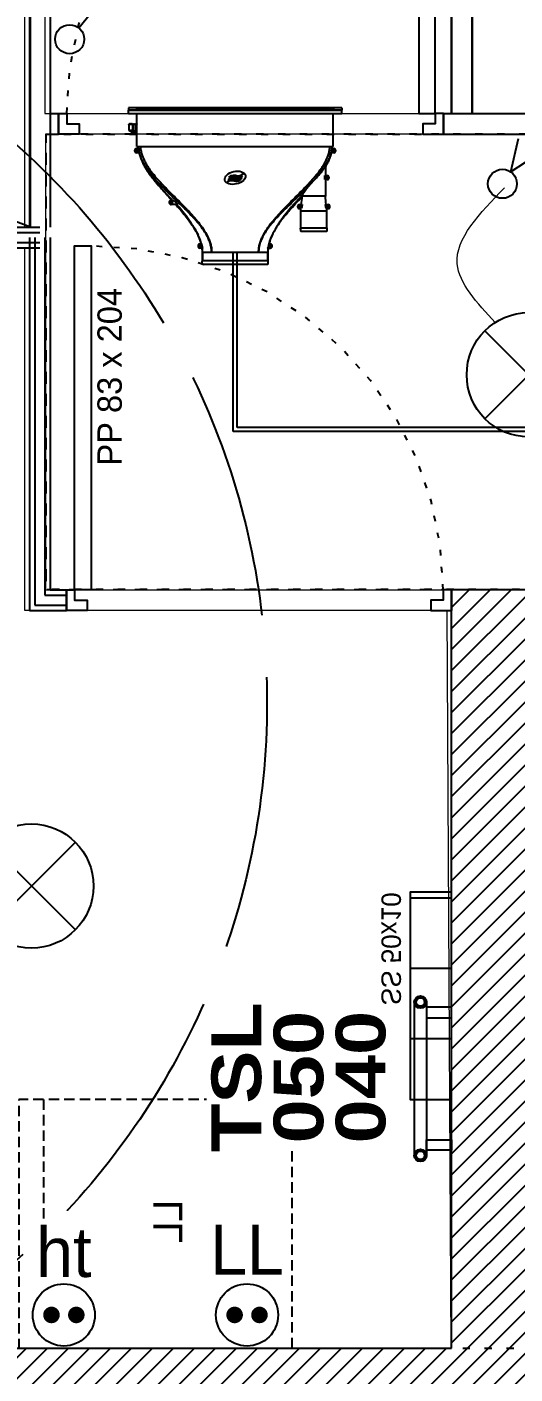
# Model space of a CAD drawing. Header units: centimetres. Extents: x 2648 to 12729, y 1890 to 6224.
# Drawn here: x 6965 to 7082.8, y 4220.1 to 4545.2 of the extents above; entities that cross this region are included whole.
import ezdxf

# ---------------------------------------------------------------- set-up
doc = ezdxf.new("R2010")
doc.units = ezdxf.units.CM
for name, pattern in [('ACAD_ISO02W100', [15, 12, -3]), ('Style de ligne -13', [0.147638, 0.098425, -0.049213]), ('Style de ligne -18', [0.164042, 0.054681, -0.109361]), ('Style de ligne -5', [0.20828, 0.069425, -0.138855])]:
    doc.linetypes.add(name, pattern=pattern)
for name, color, linetype in [('B aménagement intérieur', 252, 'Continuous'), ('B Faux plafonds', 9, 'Continuous'), ('B GÈnÈral_Hatch', 252, 'Continuous'), ('B Général', 252, 'Continuous'), ('C ANNOTATIONS-prestations', 252, 'Continuous'), ('D SURFACES-shab', 252, 'Continuous'), ('F REMPLISSAGE-vert clair', 252, 'Continuous'), ('F REMPLISSAGE-vert foncé', 252, 'Continuous'), ('prlm-MOD', 64, 'Continuous')]:
    doc.layers.add(name, color=color, linetype=linetype)
for name, color, linetype, lineweight in [('prlm-CHAUFF', 4, 'Continuous', 25), ('prlm-CHAUFF-CONV', 1, 'Continuous', 25), ('prlm-ELEC-CFO', 10, 'Continuous', 25)]:
    doc.layers.add(name, color=color, linetype=linetype, lineweight=lineweight)
doc.layers.add('prlm-ZEROPLOT', color=254, linetype='Continuous', plot=False)
doc.styles.add('Eurostile', font='Eurosti.TTF')
doc.styles.add('prlm-chauff-rad', font='ariblk.ttf', dxfattribs={"height": 12})
doc.styles.add('prlm-elec-cfo', font='comic.ttf', dxfattribs={"height": 12})
pattern_1 = [(45, (0, 0), (2.4253472, -2.6458333), [])]

# ---------------------------------------------------------------- blocks, each defined once
blk = doc.blocks.new('A 80.Placard 60.160')
at = {"layer": 'B Général', "linetype": 'Continuous'}
for p, q in [((80, 30), (-80, -30)), ((-80, 30), (80, -30))]:
    blk.add_line(p, q, dxfattribs=at)
at = {"layer": 'B Général', "linetype": 'Continuous', "flags": 128}
blk.add_lwpolyline([(80, -30), (80, 30), (-80, 30), (-80, -30)], dxfattribs=at)
for points in [[(80, -30), (80, -35), (-80, -35), (-80, -30)], [(2.5, -32.5), (2.5, -35), (-80, -35), (-80, -32.5)], [(80, -30), (80, -32.5), (-2.5, -32.5), (-2.5, -30)]]:
    blk.add_lwpolyline(points, close=True, dxfattribs=at)
at = {"layer": 'B Général', "insert": (-76.72, 17.52), "char_height": 7.059, "attachment_point": 1, "line_spacing_factor": 0.894142, "style": 'Eurostile'}
blk.add_mtext('Pl.', dxfattribs=at)
at = {"layer": 'C ANNOTATIONS-prestations', "insert": (-76.72, 6.72), "char_height": 4.706, "attachment_point": 4, "line_spacing_factor": 0.894142, "style": 'Eurostile'}
blk.add_mtext('60*160', dxfattribs=at)
blk = doc.blocks.new('A 80.PP 80')
at = {"layer": 'B Général', "flags": 128}
blk.add_lwpolyline([(-43, 2.5), (-43, 85.5), (-39, 85.5), (-39, 2.5)], close=True, dxfattribs=at)
at = {"layer": 'B Général', "linetype": 'Style de ligne -18', "ltscale": 25.4, "flags": 128}
blk.add_lwpolyline([(46, 2.5), (45.27, 13.33), (43.1, 23.98), (39.53, 34.26), (34.61, 44), (28.44, 53.03), (21.1, 61.19), (12.74, 68.35), (3.5, 74.38), (-6.47, 79.18), (-17, 82.67), (-27.91, 84.79), (-39, 85.5)], dxfattribs=at)
at = {"layer": 'B Général', "linetype": 'Continuous', "flags": 128}
for points in [[(-45, 2.5), (-43, 2.5), (-43, 0), (-40, 0), (-40, -2.5), (-45, -2.5)], [(48, 2.5), (46, 2.5), (46, 0), (43, 0), (43, -2.5), (48, -2.5), (48, -2.5), (48, -2.5), (48, 1.79), (48, 1.79)]]:
    blk.add_lwpolyline(points, close=True, dxfattribs=at)
at = {"layer": 'C ANNOTATIONS-prestations', "insert": (-37.5, 32.5), "char_height": 5.8825, "attachment_point": 1, "rotation": 90, "line_spacing_factor": 0.894142, "style": 'Eurostile'}
blk.add_mtext('PP 83 x 204', dxfattribs=at)
blk = doc.blocks.new('A 80.Lave Linge')
at = {"layer": 'B Général', "linetype": 'Style de ligne -13', "ltscale": 25.4, "flags": 128}
blk.add_lwpolyline([(-29.47, 30), (-29.47, 36), (30.53, 36), (30.53, 30)], dxfattribs=at)
blk.add_lwpolyline([(-29.47, 30), (30.53, 30), (30.53, -30), (-29.47, -30)], close=True, dxfattribs=at)
at = {"layer": 'B Général', "insert": (0, 0), "char_height": 7.059, "attachment_point": 5, "line_spacing_factor": 0.894142, "style": 'Eurostile'}
blk.add_mtext('LL', dxfattribs=at)
blk = doc.blocks.new('A 80.Sèche-serviette')
at = {"layer": 'B GÈnÈral_Hatch', "linetype": 'Continuous'}
h = blk.add_hatch(dxfattribs=at)
h.set_pattern_fill('H_BARDAGE V 150', color=256, style=0, pattern_type=2)
h.set_pattern_definition([(90, (0, 3.493), (17, 0), [])])
h.paths.add_polyline_path([(-25, 8.4925), (25, 8.4925), (25, -1.5075), (-25, -1.5075)])
at = {"layer": 'B Général', "linetype": 'Continuous', "flags": 128}
blk.add_lwpolyline([(-25, 8.4925), (25, 8.4925), (25, -1.5075), (-25, -1.5075)], close=True, dxfattribs=at)
at = {"layer": 'C ANNOTATIONS-prestations', "insert": (25, -8.4925), "char_height": 4.706, "width": 50, "attachment_point": 9, "line_spacing_factor": 0.894142, "style": 'Eurostile'}
blk.add_mtext('SS 50x10', dxfattribs=at)
blk = doc.blocks.new('A 80.T4 A13_A14 Bas (2D)')
at = {"layer": 'B Général', "linetype": 'Continuous'}
for p, q in [((-240.64, 58.48), (-240.64, 148.51)), ((-240.64, 148.51), (-231.74, 148.51)), ((-231.74, 143.51), (-231.74, 148.51)), ((-138.74, 148.51), (-138.66, 148.51)), ((-138.74, 143.51), (-138.74, 148.51)), ((-235.64, 58.48), (-235.64, 143.51)), ((-235.64, 143.51), (-231.74, 143.51)), ((-138.74, 143.51), (-138.66, 143.51)), ((-326.97, 60.98), (-238.14, 60.98)), ((-326.97, 55.98), (-238.14, 55.98)), ((-240.64, -9.02), (-240.64, 55.98)), ((-240.64, -9.02), (-240.64, 55.98)), ((-235.64, -9.02), (-235.64, 55.98)), ((-235.64, 33.51), (-235.64, 55.98)), ((-235.64, 33.51), (-233.66, 33.51)), ((-235.64, 33.51), (-233.66, 33.51)), ((-233.66, 28.51), (-233.66, 33.51)), ((-140.66, 33.51), (3.34, 33.51)), ((-140.66, 33.51), (3.34, 33.51)), ((-140.66, 28.51), (-140.66, 33.51)), ((-235.64, 28.51), (-233.66, 28.51)), ((-235.64, 28.51), (-233.66, 28.51)), ((-235.64, -9.02), (-235.64, 28.51)), ((-140.66, 28.51), (3.34, 28.51)), ((-140.66, 28.51), (-138.66, 28.51)), ((-138.66, 28.51), (-138.66, -330.24)), ((-138.66, 28.51), (-138.66, -330.24)), ((-133.66, 28.51), (3.34, 28.51)), ((-133.66, 28.51), (-133.66, -330.24)), ((-133.66, 28.51), (-133.66, -37.49))]:
    blk.add_line(p, q, dxfattribs=at)
at = {"layer": 'D SURFACES-shab', "lineweight": 18, "flags": 128}
for points in [[(-241.8, 60.98), (-325.62, 60.98), (-325.62, 155.98), (-400.62, 155.98), (-400.62, 326.51), (-138.8, 326.51), (-139.8, 148.51), (-241.8, 148.51)], [(-236.8, 33.51), (-236.8, 143.51), (-55.86, 143.51), (-55.86, 148.51), (-120.87, 148.51), (-120.87, 326.51), (112.26, 326.51), (112.26, 236.51), (126.2, 236.51), (126.2, 33.51)], [(-138.79, 28.51), (-138.8, -330.49), (-400.57, -330.49), (-400.62, 55.98), (-241.79, 55.98), (-241.79, -9.02), (-236.95, -9.02), (-236.95, 28.51)], [(106.2, 28.51), (-133.8, 28.51), (-133.8, -330.49), (126.2, -330.49), (126.2, -46.49), (106.2, -46.49)]]:
    blk.add_lwpolyline(points, close=True, dxfattribs=at)
at = {"layer": 'F REMPLISSAGE-vert clair'}
for p, q in [((-239.34, 58.48), (-239.34, 147.21)), ((-239.34, 147.21), (-231.74, 147.21)), ((-138.74, 147.21), (-138.66, 147.21)), ((-236.94, 58.48), (-236.94, 144.81)), ((-236.94, 144.81), (-231.74, 144.81)), ((-138.74, 144.81), (-138.66, 144.81)), ((-326.97, 59.68), (-238.14, 59.68)), ((-326.97, 57.28), (-238.14, 57.28))]:
    blk.add_line(p, q, dxfattribs=at)
at = {"layer": 'F REMPLISSAGE-vert foncé', "linetype": 'Continuous'}
for p, q in [((-240.64, 58.48), (-240.64, 148.51)), ((-240.64, 148.51), (-231.74, 148.51)), ((-138.74, 148.51), (-138.66, 148.51)), ((-235.64, 58.48), (-235.64, 143.51)), ((-235.64, 143.51), (-231.74, 143.51)), ((-138.74, 143.51), (-138.66, 143.51)), ((-326.97, 60.98), (-238.14, 60.98)), ((-326.97, 55.98), (-238.14, 55.98))]:
    blk.add_line(p, q, dxfattribs=at)
at = {"layer": 'F REMPLISSAGE-vert foncé'}
for p, q in [((-239.34, 58.48), (-239.34, 147.21)), ((-239.34, 147.21), (-231.74, 147.21)), ((-138.74, 147.21), (-138.66, 147.21)), ((-236.94, 58.48), (-236.94, 144.81)), ((-236.94, 144.81), (-231.74, 144.81)), ((-138.74, 144.81), (-138.66, 144.81)), ((-326.97, 59.68), (-238.14, 59.68)), ((-326.97, 57.28), (-238.14, 57.28))]:
    blk.add_line(p, q, dxfattribs=at)
at = {"layer": 'B aménagement intérieur', "rotation": 270}
blk.add_blockref('A 80.Sèche-serviette', (-147.23, 241.51), dxfattribs=at)
at = {"layer": 'B aménagement intérieur', "xscale": -0.9926628695318722}
blk.add_blockref('A 80.Placard 60.160', (-319.84, 25.98), dxfattribs=at)
at = {"layer": 'B Général'}
for name, p, rotation in [('A 80.Lave Linge', (-207.25, 295.97), 90), ('A 80.PP 80', (-185.66, 31.01), 180)]:
    blk.add_blockref(name, p, dxfattribs=dict(at, rotation=rotation))
at = {"layer": 'B Général', "xscale": -1, "rotation": 180}
blk.add_blockref('A 80.PP 80', (-186.74, 146.01), dxfattribs=at)
blk = doc.blocks.new('xi.tsl-050-040')
at = {"layer": 'prlm-CHAUFF-CONV'}
h = blk.add_hatch(color=0, dxfattribs=at)
h.paths.add_polyline_path([(-20, 7.5, 1), (-17, 7.5, 1)])
h.paths.add_polyline_path([(-17.5, 7.5, -1), (-19.5, 7.5, -1)], flags=16)
at = {"layer": 'prlm-CHAUFF-CONV', "linetype": 'ByBlock', "lineweight": -2}
h = blk.add_hatch(color=0, dxfattribs=at)
edge = h.paths.add_edge_path()
edge.add_arc((18.5, 7.5), 1.5, 0, 360)
edge = h.paths.add_edge_path(flags=17)
edge.add_arc((18.5, 7.5), 1, 0, 360)
at = {"layer": 'prlm-CHAUFF-CONV', "color": 0, "linetype": 'ByBlock', "lineweight": -2, "flags": 128}
for points in [[(18.5, 9), (-18.5, 9)], [(18.5, 6), (-18.5, 6)]]:
    blk.add_lwpolyline(points, dxfattribs=at)
at = {"layer": 'prlm-CHAUFF-CONV', "color": 0, "linetype": 'ByBlock', "lineweight": -2}
for points in [[(-14.73, 0), (-17.27, 0), (-17.27, 6), (-14.73, 6)], [(14.73, 0), (17.27, 0), (17.27, 6), (14.73, 6)]]:
    blk.add_lwpolyline(points, close=True, dxfattribs=at)
for centre, radius in [((-18.5, 7.5), 1.5), ((-18.5, 7.5), 1), ((18.5, 7.5), 1.5), ((18.5, 7.5), 1)]:
    blk.add_circle(centre, radius, dxfattribs=at)
at = {"layer": 'prlm-ZEROPLOT', "linetype": 'ByBlock', "lineweight": -2, "flags": 128}
blk.add_lwpolyline([(-16, 0), (16, 0)], dxfattribs=at)
blk = doc.blocks.new('xi.PTCE')
at = {"layer": 'prlm-ELEC-CFO', "color": 0}
for points in [[(-10.61, 10.61), (10.61, -10.61)], [(10.61, 10.61), (-10.61, -10.61)]]:
    blk.add_lwpolyline(points, dxfattribs=at)
at = {"layer": 'prlm-ELEC-CFO', "color": 0, "linetype": 'ByBlock'}
blk.add_circle((0, 0), 15, dxfattribs=at)
blk = doc.blocks.new('xi.LL')
at = {"color": 0, "lineweight": 5}
blk.add_wipeout([(-7.5, -7.5), (7.5, -7.5), (7.5, 7.5), (-7.5, 7.5)], dxfattribs=at).dxf.layer = 'prlm-ELEC-CFO'
at = {"layer": 'prlm-ELEC-CFO', "color": 0, "linetype": 'ByBlock', "lineweight": 5, "const_width": 2}
for points in [[(-4, 0, 1), (-2, 0, 1)], [(2, 0, 1), (4, 0, 1)]]:
    blk.add_lwpolyline(points, format="xyb", close=True, dxfattribs=at)
at = {"layer": 'prlm-ELEC-CFO', "color": 0, "linetype": 'ByBlock', "lineweight": -2}
blk.add_circle((0, 0), 7.5, dxfattribs=at)
blk = doc.blocks.new('xi.PCHT')
at = {"color": 0, "lineweight": 5}
blk.add_wipeout([(-7.5, -7.5), (7.5, -7.5), (7.5, 7.5), (-7.5, 7.5)], dxfattribs=at).dxf.layer = 'prlm-ELEC-CFO'
at = {"layer": 'prlm-ELEC-CFO', "color": 0, "linetype": 'ByBlock', "lineweight": 5, "const_width": 2}
for points in [[(-4, 0, 1), (-2, 0, 1)], [(2, 0, 1), (4, 0, 1)]]:
    blk.add_lwpolyline(points, format="xyb", close=True, dxfattribs=at)
at = {"layer": 'prlm-ELEC-CFO', "color": 0, "linetype": 'ByBlock', "lineweight": -2}
blk.add_circle((0, 0), 7.5, dxfattribs=at)
blk = doc.blocks.new('xi.dchrob')
at = {"layer": 'prlm-ZEROPLOT', "color": 253, "linetype": 'ACAD_ISO02W100', "ltscale": 5}
blk.add_circle((13.38, 0), 180, dxfattribs=at)
blk = doc.blocks.new('xi.VV')
at = {"layer": 'prlm-ELEC-CFO', "color": 0}
blk.add_lwpolyline([(6.95, 3.42), (0.01, -1.13), (1.91, 6.95)], dxfattribs=at)
blk.add_circle((-2, -4), 3.5, dxfattribs=at)
blk = doc.blocks.new('xi.SA')
at = {"layer": 'prlm-ELEC-CFO', "color": 0}
blk.add_lwpolyline([(0.2, -1.28), (5.5, 5.28)], dxfattribs=at)
blk.add_circle((-2, -4), 3.5, dxfattribs=at)

msp = doc.modelspace()

# ---------------------------------------------------------------- hatches: boundary and pattern name
at = {"layer": 'B GÈnÈral_Hatch', "linetype": 'Continuous'}
h = msp.add_hatch(dxfattribs=at)
h.set_pattern_fill('50_BETON', color=256, style=0, pattern_type=2)
h.set_pattern_definition(pattern_1)
h.paths.add_polyline_path([(7067.484, 4409.389), (7067.484, 4226.389), (7085.484, 4226.389), (7085.484, 4409.389)])
h = msp.add_hatch(dxfattribs=at)
h.set_pattern_fill('50_BETON', color=256, style=0, pattern_type=2)
h.set_pattern_definition(pattern_1)
h.paths.add_polyline_path([(7614.484, 4208.389), (7614.484, 4226.389), (6796.972, 4226.389), (6796.972, 4208.389)])

# ---------------------------------------------------------------- linework, layer by layer
at = {"layer": 'B Faux plafonds', "linetype": 'Style de ligne -5', "ltscale": 25.4, "flags": 128}
for points in [[(7332.568, 4519.389), (7332.568, 4342.317), (7424.484, 4342.317), (7424.484, 4437.387), (7604.484, 4437.387), (7604.484, 4883.389), (6806.618, 4883.389), (6806.618, 4496.916), (6880.752, 4496.916), (6880.752, 4396.916), (6806.618, 4396.916), (6806.618, 4226.389), (7085.484, 4226.389), (7085.484, 4409.389), (6969.568, 4409.389), (6969.568, 4519.389)], [(7332.568, 4409.456), (6969.568, 4409.456), (6969.568, 4519.456), (7332.568, 4519.456)]]:
    msp.add_lwpolyline(points, close=True, dxfattribs=at)
at = {"layer": 'B Général', "linetype": 'Continuous', "lineweight": 18}
for p, q in [((7067.484, 4226.389), (7067.484, 4409.389)), ((6796.972, 4226.389), (7067.484, 4226.389))]:
    msp.add_line(p, q, dxfattribs=at)
at = {"layer": 'B Général', "linetype": 'Continuous'}
for p, q in [((7085.484, 4409.389), (7067.484, 4409.389)), ((7067.484, 4226.389), (7067.484, 4409.389)), ((6796.972, 4226.389), (7067.484, 4226.389))]:
    msp.add_line(p, q, dxfattribs=at)
at = {"layer": 'prlm-CHAUFF', "ltscale": 50}
for p, q in [((6989.489, 4525.689), (6989.489, 4525.2)), ((7040.989, 4525.689), (6989.489, 4525.689)), ((6989.489, 4525.2), (7040.989, 4525.2)), ((6989.489, 4525.121), (6989.489, 4525.2)), ((6989.489, 4524.389), (6989.489, 4525.121)), ((7040.989, 4525.121), (6989.489, 4525.121)), ((6989.489, 4524.389), (7040.989, 4524.389)), ((7038.989, 4525.689), (6991.489, 4525.689)), ((6991.489, 4525.681), (6991.489, 4525.689)), ((6991.489, 4525.689), (6991.511, 4525.681)), ((6991.489, 4525.681), (7038.989, 4525.681)), ((7038.989, 4525.67), (6991.489, 4525.67)), ((6991.489, 4525.647), (6991.489, 4525.67)), ((6991.489, 4525.67), (6991.556, 4525.647)), ((6991.489, 4525.647), (7038.989, 4525.647)), ((7038.989, 4525.623), (6991.489, 4525.623)), ((6991.489, 4525.586), (6991.489, 4525.623)), ((6991.489, 4525.623), (6991.6, 4525.586)), ((6991.489, 4525.586), (7038.989, 4525.586)), ((7038.989, 4525.551), (6991.489, 4525.551)), ((6991.489, 4525.499), (6991.489, 4525.551)), ((6991.489, 4525.551), (6991.645, 4525.499)), ((6991.489, 4525.499), (7038.989, 4525.499)), ((7038.989, 4525.451), (6991.489, 4525.451)), ((6991.489, 4525.384), (6991.489, 4525.451)), ((6991.489, 4525.451), (6991.689, 4525.384)), ((6991.489, 4525.384), (7038.989, 4525.384)), ((6991.539, 4516.389), (6991.539, 4524.389)), ((7038.789, 4525.384), (7038.989, 4525.451)), ((7038.833, 4525.499), (7038.989, 4525.551)), ((7038.878, 4525.586), (7038.989, 4525.623)), ((7038.922, 4525.647), (7038.989, 4525.67)), ((7038.939, 4516.389), (7038.939, 4524.389)), ((7038.967, 4525.681), (7038.989, 4525.689)), ((7038.989, 4525.689), (7038.989, 4525.681)), ((7038.989, 4525.67), (7038.989, 4525.647)), ((7038.989, 4525.623), (7038.989, 4525.586)), ((7038.989, 4525.551), (7038.989, 4525.499)), ((7038.989, 4525.451), (7038.989, 4525.384)), ((7040.989, 4525.689), (7040.989, 4525.2)), ((7040.989, 4525.2), (7040.989, 4525.121)), ((7040.989, 4524.389), (7040.989, 4525.121)), ((6989.531, 4521.739), (6989.574, 4521.788)), ((6990.524, 4521.739), (6989.531, 4521.739)), ((6989.531, 4521.739), (6989.531, 4520.376)), ((6989.574, 4521.788), (6989.576, 4521.789)), ((6989.576, 4521.789), (6990.602, 4521.789)), ((6989.686, 4521.879), (6989.596, 4521.789)), ((6989.73, 4521.879), (6989.64, 4521.789)), ((6989.708, 4521.858), (6989.686, 4521.879)), ((6989.794, 4521.879), (6989.704, 4521.789)), ((6989.762, 4521.847), (6989.73, 4521.879)), ((6989.88, 4521.879), (6989.79, 4521.789)), ((6989.837, 4521.837), (6989.794, 4521.879)), ((6990.182, 4519.929), (6989.844, 4520.148)), ((6989.932, 4521.827), (6989.88, 4521.879)), ((6989.985, 4521.879), (6989.895, 4521.789)), ((6989.949, 4521.879), (6989.914, 4521.845)), ((6989.967, 4521.862), (6989.949, 4521.879)), ((6989.959, 4520.136), (6990.221, 4519.966)), ((6990.048, 4521.817), (6989.985, 4521.879)), ((6990.11, 4521.879), (6990.02, 4521.789)), ((6990.183, 4521.807), (6990.11, 4521.879)), ((6990.188, 4521.879), (6990.149, 4521.841)), ((6990.256, 4521.879), (6990.166, 4521.789)), ((6990.182, 4519.929), (6990.221, 4519.966)), ((6990.199, 4519.918), (6990.182, 4519.929)), ((6990.222, 4521.845), (6990.188, 4521.879)), ((6990.199, 4519.918), (6990.23, 4519.955)), ((6990.805, 4519.561), (6990.199, 4519.918)), ((6990.221, 4519.966), (6990.221, 4520.137)), ((6990.221, 4519.966), (6990.23, 4519.955)), ((6990.23, 4520.138), (6990.23, 4519.955)), ((6990.23, 4519.955), (6990.831, 4519.599)), ((6990.339, 4521.796), (6990.256, 4521.879)), ((6990.422, 4521.879), (6990.332, 4521.789)), ((6990.512, 4521.789), (6990.422, 4521.879)), ((6990.471, 4521.879), (6990.446, 4521.855)), ((6990.54, 4521.81), (6990.471, 4521.879)), ((6990.609, 4521.879), (6990.519, 4521.789)), ((6990.524, 4521.739), (6990.6, 4521.788)), ((6990.524, 4520.376), (6990.524, 4521.739)), ((6990.6, 4520.348), (6990.524, 4520.376)), ((6990.602, 4521.789), (6990.6, 4521.788)), ((6990.6, 4521.788), (6990.6, 4520.348)), ((6990.6, 4520.348), (6991.176, 4519.973)), ((6990.602, 4521.789), (6991.176, 4521.789)), ((6990.699, 4521.789), (6990.609, 4521.879)), ((6990.756, 4521.879), (6990.683, 4521.806)), ((6990.702, 4520.148), (6991.04, 4519.929)), ((6990.814, 4521.821), (6990.756, 4521.879)), ((6990.872, 4521.879), (6990.782, 4521.789)), ((6990.831, 4519.599), (6990.805, 4519.561)), ((6990.831, 4519.6), (6990.831, 4520.065)), ((6990.962, 4521.789), (6990.872, 4521.879)), ((6990.885, 4519.535), (6990.883, 4519.539)), ((6990.885, 4520.029), (6990.885, 4519.535)), ((6990.885, 4519.535), (6990.908, 4519.497)), ((6991.004, 4521.879), (6990.938, 4521.814)), ((6991.057, 4521.826), (6991.004, 4521.879)), ((6991.111, 4521.879), (6991.021, 4521.789)), ((6991.04, 4519.929), (6991.056, 4519.918)), ((6991.056, 4519.918), (6991.539, 4519.582)), ((6991.201, 4521.789), (6991.111, 4521.879)), ((6991.539, 4521.789), (6991.176, 4521.789)), ((6991.176, 4521.789), (6991.176, 4519.973)), ((6991.176, 4519.973), (6991.539, 4519.728)), ((6991.354, 4521.879), (6991.264, 4521.789)), ((6991.444, 4521.789), (6991.354, 4521.879)), ((6991.539, 4521.824), (6991.505, 4521.789)), ((6991.539, 4516.389), (7038.939, 4516.389)), ((6991.283, 4515.339), (6991.283, 4515.439)), ((6991.283, 4515.439), (6991.389, 4515.439)), ((6991.389, 4515.339), (6991.283, 4515.339)), ((6991.389, 4515.546), (6991.489, 4515.546)), ((6991.389, 4515.439), (6991.389, 4515.546)), ((6991.389, 4515.233), (6991.389, 4515.339)), ((6991.489, 4515.233), (6991.389, 4515.233)), ((6991.439, 4515.889), (6991.882, 4515.889)), ((6992.052, 4514.889), (6991.439, 4514.889)), ((6991.489, 4515.546), (6991.489, 4515.439)), ((6991.489, 4515.439), (6991.595, 4515.439)), ((6991.489, 4515.339), (6991.489, 4515.233)), ((6991.595, 4515.339), (6991.489, 4515.339)), ((6991.595, 4515.439), (6991.595, 4515.339)), ((6991.877, 4515.973), (6991.881, 4515.889)), ((7039.039, 4514.889), (7038.426, 4514.889)), ((7038.596, 4515.889), (7039.039, 4515.889)), ((7038.601, 4515.973), (7038.597, 4515.889)), ((7038.883, 4515.339), (7038.883, 4515.439)), ((7038.883, 4515.439), (7038.989, 4515.439)), ((7038.989, 4515.339), (7038.883, 4515.339)), ((7038.989, 4515.546), (7039.089, 4515.546)), ((7038.989, 4515.439), (7038.989, 4515.546)), ((7038.989, 4515.233), (7038.989, 4515.339)), ((7039.089, 4515.233), (7038.989, 4515.233)), ((7039.089, 4515.546), (7039.089, 4515.439)), ((7039.089, 4515.439), (7039.195, 4515.439)), ((7039.089, 4515.339), (7039.089, 4515.233)), ((7039.195, 4515.339), (7039.089, 4515.339)), ((7039.195, 4515.439), (7039.195, 4515.339)), ((7037.039, 4511.511), (7037.039, 4509.389)), ((7037.039, 4511.511), (7037.039, 4509.389)), ((7036.889, 4508.389), (7036.889, 4509.389)), ((7036.889, 4509.389), (7037.439, 4509.389)), ((7037.439, 4508.389), (7036.889, 4508.389)), ((7037.039, 4508.389), (7037.039, 4504.389)), ((7037.039, 4508.389), (7037.039, 4504.389)), ((7037.283, 4508.839), (7037.283, 4508.939)), ((7037.283, 4508.939), (7037.389, 4508.939)), ((7037.389, 4508.839), (7037.283, 4508.839)), ((7037.389, 4509.046), (7037.489, 4509.046)), ((7037.389, 4508.939), (7037.389, 4509.046)), ((7037.389, 4508.733), (7037.389, 4508.839)), ((7037.489, 4508.733), (7037.389, 4508.733)), ((7037.489, 4509.046), (7037.489, 4508.939)), ((7037.489, 4508.939), (7037.595, 4508.939)), ((7037.489, 4508.839), (7037.489, 4508.733)), ((7037.595, 4508.839), (7037.489, 4508.839)), ((7037.595, 4508.939), (7037.595, 4508.839)), ((6999.748, 4503.046), (6999.848, 4503.046)), ((6999.748, 4502.939), (6999.748, 4503.046)), ((6999.798, 4503.389), (7000.412, 4503.389)), ((6999.848, 4503.046), (6999.848, 4502.939)), ((7000.412, 4503.389), (7001.414, 4502.389)), ((7031.439, 4504.547), (7029.369, 4502.389)), ((7029.369, 4502.389), (7031.439, 4504.547)), ((7031.439, 4504.547), (7031.439, 4504.389)), ((7031.439, 4504.547), (7031.439, 4504.389)), ((7037.039, 4504.389), (7031.439, 4504.389)), ((6999.642, 4502.839), (6999.642, 4502.939)), ((6999.642, 4502.939), (6999.748, 4502.939)), ((6999.748, 4502.839), (6999.642, 4502.839)), ((6999.748, 4502.733), (6999.748, 4502.839)), ((6999.848, 4502.733), (6999.748, 4502.733)), ((7001.414, 4502.389), (6999.798, 4502.389)), ((6999.848, 4502.939), (6999.954, 4502.939)), ((6999.848, 4502.839), (6999.848, 4502.733)), ((6999.954, 4502.839), (6999.848, 4502.839)), ((6999.954, 4502.939), (6999.954, 4502.839)), ((7030.683, 4501.839), (7030.683, 4501.939)), ((7030.683, 4501.939), (7030.789, 4501.939)), ((7030.789, 4501.839), (7030.683, 4501.839)), ((7030.789, 4502.046), (7030.889, 4502.046)), ((7030.789, 4501.939), (7030.789, 4502.046)), ((7030.789, 4501.733), (7030.789, 4501.839)), ((7030.889, 4501.733), (7030.789, 4501.733)), ((7030.839, 4502.389), (7031.389, 4502.389)), ((7031.272, 4501.389), (7030.839, 4501.389)), ((7030.889, 4502.046), (7030.889, 4501.939)), ((7030.889, 4501.939), (7030.995, 4501.939)), ((7030.889, 4501.839), (7030.889, 4501.733)), ((7030.995, 4501.839), (7030.889, 4501.839)), ((7030.995, 4501.939), (7030.995, 4501.839)), ((7031.089, 4500.889), (7037.389, 4500.889)), ((7031.089, 4496.789), (7031.089, 4500.889)), ((7031.089, 4496.789), (7031.089, 4500.889)), ((7031.389, 4502.334), (7031.272, 4501.389)), ((7031.389, 4502.389), (7031.389, 4502.334)), ((7037.089, 4502.334), (7037.089, 4502.389)), ((7037.089, 4502.389), (7037.639, 4502.389)), ((7037.206, 4501.389), (7037.089, 4502.334)), ((7037.639, 4501.389), (7037.206, 4501.389)), ((7037.389, 4496.789), (7037.389, 4500.889)), ((7037.389, 4496.789), (7037.389, 4500.889)), ((7037.483, 4501.839), (7037.483, 4501.939)), ((7037.483, 4501.939), (7037.589, 4501.939)), ((7037.589, 4501.839), (7037.483, 4501.839)), ((7037.589, 4502.046), (7037.689, 4502.046)), ((7037.589, 4501.939), (7037.589, 4502.046)), ((7037.589, 4501.733), (7037.589, 4501.839)), ((7037.689, 4501.733), (7037.589, 4501.733)), ((7037.689, 4502.046), (7037.689, 4501.939)), ((7037.689, 4501.939), (7037.795, 4501.939)), ((7037.795, 4501.839), (7037.689, 4501.839)), ((7037.689, 4501.839), (7037.689, 4501.733)), ((7037.795, 4501.939), (7037.795, 4501.839)), ((7030.989, 4496.789), (7037.489, 4496.789)), ((7005.833, 4495.91), (7005.858, 4495.91)), ((7006.121, 4495.371), (7006.152, 4495.371)), ((7024.645, 4495.91), (7024.645, 4495.91)), ((7037.389, 4495.889), (7031.089, 4495.889)), ((7006.625, 4492.439), (7006.731, 4492.439)), ((7006.625, 4492.339), (7006.625, 4492.439)), ((7006.731, 4492.339), (7006.625, 4492.339)), ((7006.731, 4492.546), (7006.831, 4492.546)), ((7006.731, 4492.439), (7006.731, 4492.546)), ((7006.731, 4492.233), (7006.731, 4492.339)), ((7006.831, 4492.233), (7006.731, 4492.233)), ((7006.781, 4492.889), (7007.081, 4492.889)), ((7007.335, 4491.889), (7006.781, 4491.889)), ((7006.831, 4492.546), (7006.831, 4492.439)), ((7006.831, 4492.439), (7006.937, 4492.439)), ((7006.937, 4492.339), (7006.831, 4492.339)), ((7006.831, 4492.339), (7006.831, 4492.233)), ((7006.937, 4492.439), (7006.937, 4492.339)), ((7007.081, 4492.889), (7007.285, 4492.21)), ((7007.285, 4492.21), (7007.335, 4491.889)), ((7007.339, 4490.889), (7009.568, 4490.889)), ((7007.339, 4488.789), (7007.339, 4490.889)), ((7007.339, 4490.889), (7007.339, 4488.789)), ((7009.568, 4490.889), (7020.91, 4490.889)), ((7014.739, 4447.607), (7014.739, 4490.889)), ((7015.739, 4448.607), (7015.739, 4490.889)), ((7020.91, 4490.889), (7023.139, 4490.889)), ((7023.139, 4488.789), (7023.139, 4490.889)), ((7023.139, 4490.889), (7023.139, 4488.789)), ((7023.143, 4491.889), (7023.193, 4492.21)), ((7023.143, 4491.889), (7023.697, 4491.889)), ((7023.397, 4492.889), (7023.193, 4492.21)), ((7023.697, 4492.889), (7023.397, 4492.889)), ((7023.541, 4492.439), (7023.647, 4492.439)), ((7023.541, 4492.339), (7023.541, 4492.439)), ((7023.647, 4492.339), (7023.541, 4492.339)), ((7023.647, 4492.546), (7023.747, 4492.546)), ((7023.647, 4492.439), (7023.647, 4492.546)), ((7023.647, 4492.233), (7023.647, 4492.339)), ((7023.747, 4492.233), (7023.647, 4492.233)), ((7023.747, 4492.546), (7023.747, 4492.439)), ((7023.747, 4492.439), (7023.853, 4492.439)), ((7023.853, 4492.339), (7023.747, 4492.339)), ((7023.747, 4492.339), (7023.747, 4492.233)), ((7023.853, 4492.439), (7023.853, 4492.339)), ((7023.239, 4488.789), (7007.239, 4488.789)), ((7023.139, 4487.889), (7007.339, 4487.889)), ((7096.309, 4448.607), (7015.739, 4448.607)), ((7097.309, 4447.607), (7014.739, 4447.607))]:
    msp.add_line(p, q, dxfattribs=at)
for centre, radius in [((6991.439, 4515.389), 0.3), ((6991.439, 4515.389), 0.25), ((7039.039, 4515.389), 0.3), ((7039.039, 4515.389), 0.25), ((7037.439, 4508.889), 0.3), ((7037.439, 4508.889), 0.25), ((6999.798, 4502.889), 0.3), ((6999.798, 4502.889), 0.25), ((7030.839, 4501.889), 0.3), ((7030.839, 4501.889), 0.25), ((7037.639, 4501.889), 0.3), ((7037.639, 4501.889), 0.25), ((7006.781, 4492.389), 0.3), ((7006.781, 4492.389), 0.25), ((7023.697, 4492.389), 0.3), ((7023.697, 4492.389), 0.25)]:
    msp.add_circle(centre, radius, dxfattribs=at)
for centre, radius, start, end in [((6996.952, 4530.427), 12.5, 233.74938, 235.06371), ((6989.355, 4519.47), 0.836, 54.1326, 59.24253), ((6990.485, 4518.935), 0.703, 53.033, 62.93247), ((6990.516, 4519.28), 0.448, 34.67133, 45.49816), ((6996.952, 4530.427), 12.5, 241.31767, 241.5903), ((6997.598, 4531.621), 13.847, 241.91822, 244.05151), ((6997.476, 4531.272), 13.432, 242.11504, 243.76315), ((6991.439, 4515.389), 0.5, 90, 270), ((7026.652, 4517.749), 12.115, 343.72632, 346.38523), ((7039.039, 4515.389), 0.5, 270, 90), ((7017.722, 4525.164), 23.654, 316.40993, 324.75012), ((7059.982, 4484.343), 35.103, 135.71113, 139.52651), ((7037.439, 4508.889), 0.5, 270, 90), ((6999.798, 4502.889), 0.5, 90, 270), ((6992.728, 4494.288), 11.657, 39.57553, 44.02992), ((6992.476, 4494.063), 11.994, 39.6381, 43.96738), ((6972.104, 4476.327), 39.002, 32.5506, 40.61129), ((6972.105, 4476.327), 39.001, 30.13992, 40.61135), ((7058.373, 4476.327), 39.002, 139.38871, 149.85996), ((7058.373, 4476.327), 39.001, 139.38866, 149.86009), ((7037.75, 4494.288), 11.657, 135.97007, 140.42447), ((7038.002, 4494.063), 11.994, 136.03261, 140.36189), ((7030.839, 4501.889), 0.5, 90, 270), ((7037.639, 4501.889), 0.5, 270, 90), ((6994.134, 4489.408), 13.428, 12.99541, 36.08235), ((7032.975, 4496.555), 2, 173.25588, 199.4245), ((7032.975, 4496.555), 2, 173.25588, 199.4245), ((7035.503, 4496.555), 2, 340.5755, 6.74412), ((7035.503, 4496.555), 2, 340.5755, 6.74412), ((6988.321, 4486.222), 20.014, 27.2018, 28.95181), ((6996.083, 4490.065), 11.354, 14.41062, 27.86258), ((7034.754, 4489.92), 11.739, 152.3321, 165.44097), ((7034.395, 4490.065), 11.354, 152.13741, 165.69294), ((7042.157, 4486.222), 20.014, 151.04826, 152.79827), ((7042.157, 4486.222), 20.014, 151.04819, 152.79819), ((7006.781, 4492.389), 0.5, 90, 270), ((6999.517, 4490.879), 7.822, 0.07356, 7.42371), ((6999.571, 4490.882), 7.768, 0.05773, 7.45436), ((7000.127, 4490.899), 7.248, 359.9215, 7.83817), ((7030.961, 4490.879), 7.822, 172.57629, 179.92645), ((7030.907, 4490.882), 7.768, 172.54564, 179.94227), ((7030.307, 4490.904), 7.169, 173.90527, 180.11567), ((7030.307, 4490.904), 7.169, 172.09231, 173.54484), ((7023.697, 4492.389), 0.5, 270, 90), ((7009.225, 4488.555), 2, 173.25588, 199.4245), ((7009.225, 4488.555), 2, 173.25587, 199.42451), ((7021.253, 4488.555), 2, 340.5755, 6.74412), ((7021.253, 4488.555), 2, 340.57549, 6.74413)]:
    msp.add_arc(centre, radius, start, end, dxfattribs=at)
msp.add_ellipse((7015.239, 4508.842), major_axis=(-2.491, -0.574), ratio=0.6007751, dxfattribs=at)
for points, knots in [([(6989.531, 4520.376), (6989.551, 4520.347), (6989.587, 4520.326), (6989.691, 4520.297), (6989.759, 4520.29), (6989.885, 4520.289), (6989.931, 4520.291), (6990.03, 4520.299), (6990.084, 4520.304), (6990.254, 4520.326), (6990.382, 4520.347), (6990.524, 4520.376)], [0, 0, 0, 0, 0.25, 0.25, 0.5, 0.5, 0.625, 0.625, 0.75, 0.75, 1, 1, 1, 1]), ([(6989.792, 4520.181), (6989.796, 4520.178), (6989.802, 4520.174), (6989.813, 4520.168), (6989.825, 4520.162), (6989.838, 4520.157), (6989.852, 4520.152), (6989.867, 4520.148), (6989.882, 4520.144), (6989.899, 4520.14), (6989.916, 4520.137), (6989.934, 4520.134), (6989.953, 4520.132), (6989.973, 4520.13), (6989.994, 4520.129), (6990.016, 4520.128), (6990.039, 4520.127), (6990.069, 4520.127), (6990.108, 4520.127), (6990.158, 4520.13), (6990.211, 4520.133), (6990.266, 4520.139), (6990.325, 4520.145), (6990.386, 4520.154), (6990.451, 4520.163), (6990.519, 4520.175), (6990.566, 4520.183), (6990.59, 4520.188)], [0.03047123, 0.03047123, 0.03047123, 0.03047123, 0.05994566, 0.08976821, 0.11950158, 0.14915412, 0.17873427, 0.20825051, 0.23771143, 0.26712563, 0.2965018, 0.32584868, 0.35517504, 0.38448971, 0.41380153, 0.4431194, 0.47245222, 0.50180892, 0.55686694, 0.61186302, 0.66685622, 0.72190523, 0.77706824, 0.83240282, 0.88796581, 0.94381319, 1, 1, 1, 1]), ([(6990.59, 4520.188), (6990.592, 4520.188), (6990.595, 4520.188), (6990.6, 4520.189), (6990.606, 4520.188), (6990.613, 4520.187), (6990.619, 4520.186), (6990.627, 4520.184), (6990.635, 4520.182), (6990.647, 4520.177), (6990.663, 4520.17), (6990.684, 4520.16), (6990.696, 4520.152), (6990.702, 4520.148)], [0, 0, 0, 0, 0.0617893, 0.1223736, 0.1824406, 0.2426966, 0.303842, 0.3665485, 0.4314399, 0.4990804, 0.6683458, 0.8326458, 1, 1, 1, 1]), ([(6990.885, 4519.535), (6990.887, 4519.533), (6990.892, 4519.527), (6990.899, 4519.52), (6990.908, 4519.513), (6990.917, 4519.507), (6990.927, 4519.501), (6990.938, 4519.496), (6990.95, 4519.491), (6990.963, 4519.486), (6990.976, 4519.482), (6990.99, 4519.479), (6991.005, 4519.476), (6991.021, 4519.473), (6991.038, 4519.471), (6991.055, 4519.469), (6991.073, 4519.468), (6991.092, 4519.467), (6991.117, 4519.467), (6991.151, 4519.468), (6991.193, 4519.47), (6991.238, 4519.474), (6991.286, 4519.48), (6991.337, 4519.488), (6991.392, 4519.497), (6991.449, 4519.508), (6991.497, 4519.518), (6991.527, 4519.525), (6991.536, 4519.527)], [0, 0, 0, 0, 0.03007729, 0.06005389, 0.0899314, 0.11971144, 0.14939564, 0.17898565, 0.20848313, 0.23788978, 0.26720728, 0.29643736, 0.32558172, 0.35464213, 0.38362033, 0.4125181, 0.44133724, 0.47007953, 0.4987468, 0.55325793, 0.60803682, 0.66309582, 0.71844711, 0.77410266, 0.83007424, 0.88637344, 0.94301163, 0.96771742, 0.96771742, 0.96771742, 0.96771742]), ([(6991.535, 4519.483), (6991.532, 4519.482), (6991.519, 4519.479), (6991.495, 4519.474), (6991.464, 4519.468), (6991.433, 4519.462), (6991.404, 4519.457), (6991.375, 4519.452), (6991.348, 4519.447), (6991.321, 4519.443), (6991.295, 4519.44), (6991.269, 4519.437), (6991.245, 4519.434), (6991.221, 4519.432), (6991.198, 4519.43), (6991.176, 4519.429), (6991.154, 4519.429), (6991.127, 4519.428), (6991.096, 4519.429), (6991.063, 4519.432), (6991.032, 4519.436), (6991.004, 4519.442), (6990.979, 4519.449), (6990.957, 4519.458), (6990.937, 4519.469), (6990.92, 4519.482), (6990.912, 4519.492), (6990.908, 4519.497)], [0.053874, 0.053874, 0.053874, 0.053874, 0.06071041, 0.09076432, 0.12064021, 0.1503557, 0.17992874, 0.20937763, 0.238721, 0.26797777, 0.29716716, 0.32630864, 0.35542192, 0.38452691, 0.4136437, 0.44279256, 0.47199386, 0.50126807, 0.55623267, 0.61100343, 0.66571537, 0.72050165, 0.7754929, 0.83081662, 0.88659665, 0.94295271, 1, 1, 1, 1]), ([(6991.002, 4519.434), (6991.005, 4519.432), (6991.012, 4519.429), (6991.023, 4519.424), (6991.036, 4519.419), (6991.049, 4519.415), (6991.063, 4519.412), (6991.077, 4519.409), (6991.093, 4519.406), (6991.109, 4519.404), (6991.126, 4519.402), (6991.144, 4519.401), (6991.163, 4519.4), (6991.188, 4519.4), (6991.221, 4519.401), (6991.262, 4519.403), (6991.306, 4519.407), (6991.353, 4519.413), (6991.402, 4519.42), (6991.454, 4519.429), (6991.5, 4519.438), (6991.528, 4519.444), (6991.537, 4519.446)], [0.10594021, 0.10594021, 0.10594021, 0.10594021, 0.13595044, 0.16948681, 0.20288603, 0.23617044, 0.26936273, 0.30248592, 0.33556328, 0.36861838, 0.40167498, 0.43475703, 0.46788866, 0.5010941, 0.56297805, 0.62469258, 0.68639421, 0.74823739, 0.81037369, 0.87295114, 0.93611354, 0.96545219, 0.96545219, 0.96545219, 0.96545219]), ([(7009.568, 4490.889), (7009.567, 4491.061), (7009.561, 4491.233), (7009.534, 4491.575), (7009.513, 4491.746), (7009.434, 4492.254), (7009.356, 4492.589), (7009.159, 4493.247), (7009.041, 4493.568), (7008.773, 4494.197), (7008.622, 4494.507), (7008.141, 4495.405), (7007.778, 4495.968), (7007.005, 4497.052), (7006.593, 4497.572), (7005.311, 4499.092), (7004.394, 4500.052), (7002.515, 4501.933), (7001.553, 4502.853), (6999.631, 4504.698), (6998.672, 4505.622), (6996.807, 4507.521), (6995.902, 4508.492), (6994.648, 4510.034), (6994.248, 4510.562), (6993.688, 4511.387), (6993.508, 4511.668), (6993.165, 4512.243), (6993.001, 4512.539), (6992.55, 4513.438), (6992.3, 4514.055), (6992.033, 4515.015), (6991.962, 4515.341), (6991.879, 4515.91), (6991.856, 4516.149), (6991.846, 4516.389)], [0, 0, 0, 0, 0.015625, 0.015625, 0.03125, 0.03125, 0.0625, 0.0625, 0.09375, 0.09375, 0.125, 0.125, 0.1875, 0.1875, 0.25, 0.25, 0.375, 0.375, 0.5, 0.5, 0.625, 0.625, 0.75, 0.75, 0.8125, 0.8125, 0.84375, 0.84375, 0.875, 0.875, 0.9375, 0.9375, 0.96875, 0.96875, 0.99080463, 0.99080463, 0.99080463, 0.99080463]), ([(6992.346, 4516.389), (6992.357, 4516.152), (6992.381, 4515.917), (6992.467, 4515.355), (6992.54, 4515.033), (6992.813, 4514.084), (6993.067, 4513.475), (6993.523, 4512.586), (6993.686, 4512.296), (6994.029, 4511.729), (6994.208, 4511.453), (6994.765, 4510.638), (6995.162, 4510.115), (6996.4, 4508.585), (6997.291, 4507.616), (6999.117, 4505.717), (7000.054, 4504.788), (7001.923, 4502.929), (7002.856, 4501.998), (7004.668, 4500.093), (7005.548, 4499.119), (7006.771, 4497.578), (7007.163, 4497.051), (7007.895, 4495.956), (7008.237, 4495.388), (7008.689, 4494.486), (7008.83, 4494.176), (7009.08, 4493.547), (7009.19, 4493.226), (7009.372, 4492.572), (7009.444, 4492.239), (7009.518, 4491.735), (7009.536, 4491.566), (7009.562, 4491.227), (7009.567, 4491.058), (7009.568, 4490.889)], [0.00928076, 0.00928076, 0.00928076, 0.00928076, 0.03125, 0.03125, 0.0625, 0.0625, 0.125, 0.125, 0.15625, 0.15625, 0.1875, 0.1875, 0.25, 0.25, 0.375, 0.375, 0.5, 0.5, 0.625, 0.625, 0.75, 0.75, 0.8125, 0.8125, 0.875, 0.875, 0.90625, 0.90625, 0.9375, 0.9375, 0.96875, 0.96875, 0.984375, 0.984375, 1, 1, 1, 1]), ([(7020.91, 4490.889), (7020.911, 4491.059), (7020.916, 4491.229), (7020.942, 4491.568), (7020.96, 4491.737), (7021.034, 4492.241), (7021.106, 4492.573), (7021.289, 4493.228), (7021.398, 4493.548), (7021.648, 4494.177), (7021.789, 4494.487), (7022.241, 4495.389), (7022.583, 4495.957), (7023.316, 4497.052), (7023.707, 4497.579), (7024.93, 4499.119), (7025.81, 4500.093), (7027.622, 4501.999), (7028.555, 4502.929), (7030.424, 4504.789), (7031.361, 4505.717), (7033.188, 4507.617), (7034.078, 4508.585), (7035.316, 4510.115), (7035.713, 4510.638), (7036.27, 4511.453), (7036.449, 4511.729), (7036.792, 4512.296), (7036.955, 4512.587), (7037.411, 4513.476), (7037.665, 4514.084), (7037.938, 4515.033), (7038.011, 4515.355), (7038.097, 4515.917), (7038.121, 4516.152), (7038.132, 4516.389)], [0, 0, 0, 0, 0.015625, 0.015625, 0.03125, 0.03125, 0.0625, 0.0625, 0.09375, 0.09375, 0.125, 0.125, 0.1875, 0.1875, 0.25, 0.25, 0.375, 0.375, 0.5, 0.5, 0.625, 0.625, 0.75, 0.75, 0.8125, 0.8125, 0.84375, 0.84375, 0.875, 0.875, 0.9375, 0.9375, 0.96875, 0.96875, 0.99071887, 0.99071887, 0.99071887, 0.99071887]), ([(7038.632, 4516.389), (7038.62, 4516.112), (7038.591, 4515.836), (7038.488, 4515.198), (7038.402, 4514.838), (7038.08, 4513.782), (7037.78, 4513.104), (7037.065, 4511.792), (7036.66, 4511.174), (7035.795, 4509.983), (7035.334, 4509.411), (7034.854, 4508.854)], [0.03316313, 0.03316313, 0.03316313, 0.03316313, 0.125, 0.125, 0.25, 0.25, 0.5, 0.5, 0.75, 0.75, 1, 1, 1, 1]), ([(6992.049, 4514.889), (6992.115, 4514.601), (6992.195, 4514.316), (6992.38, 4513.75), (6992.485, 4513.469), (6992.828, 4512.645), (6993.094, 4512.117), (6993.678, 4511.091), (6993.996, 4510.592), (6994.669, 4509.617), (6995.025, 4509.139), (6996.127, 4507.74), (6996.906, 4506.848), (6998.505, 4505.1), (6999.325, 4504.244), (7000.147, 4503.389)], [0, 0, 0, 0, 0.0625, 0.0625, 0.125, 0.125, 0.25, 0.25, 0.375, 0.375, 0.5, 0.5, 0.75, 0.75, 1, 1, 1, 1]), ([(7038.429, 4514.889), (7038.361, 4514.593), (7038.278, 4514.299), (7038.134, 4513.862), (7038.083, 4513.717), (7037.974, 4513.429), (7037.917, 4513.286), (7037.739, 4512.863), (7037.61, 4512.586), (7037.336, 4512.042), (7037.191, 4511.775), (7037.039, 4511.511)], [0, 0, 0, 0, 0.25, 0.25, 0.375, 0.375, 0.5, 0.5, 0.75, 0.75, 1, 1, 1, 1]), ([(7037.039, 4511.511), (7037.2, 4511.791), (7037.353, 4512.074), (7037.64, 4512.65), (7037.775, 4512.942), (7038.02, 4513.537), (7038.131, 4513.84), (7038.25, 4514.219), (7038.271, 4514.289), (7038.291, 4514.36)], [0, 0, 0, 0, 0.25, 0.25, 0.5, 0.5, 0.75, 0.75, 0.80624293, 0.80624293, 0.80624293, 0.80624293]), ([(6993.838, 4510.844), (6993.941, 4510.68), (6994.261, 4510.187), (6994.833, 4509.373), (6995.573, 4508.403), (6996.362, 4507.432), (6997.285, 4506.352), (6998.336, 4505.168), (6999.263, 4504.148), (6999.803, 4503.554), (6999.952, 4503.39)], [0.16942225, 0.16942225, 0.16942225, 0.16942225, 0.19060013, 0.2339285, 0.2787061, 0.32470189, 0.37164236, 0.43517089, 0.4991397, 0.52356497, 0.52356497, 0.52356497, 0.52356497]), ([(7017.175, 4509.762), (7016.452, 4509.044), (7016.077, 4508.948), (7015.688, 4508.99), (7015.076, 4509.055), (7014.43, 4509.458), (7013.695, 4508.881)], [0, 0, 0, 0, 0.3890747, 0.3890747, 0.3890747, 1, 1, 1, 1]), ([(7016.864, 4508.718), (7016.141, 4507.999), (7015.766, 4507.904), (7015.377, 4507.945), (7014.765, 4508.01), (7014.119, 4508.413), (7013.384, 4507.837)], [0, 0, 0, 0, 0.3890747, 0.3890747, 0.3890747, 1, 1, 1, 1]), ([(7033.279, 4507.128), (7032.084, 4505.882), (7030.833, 4504.684), (7028.338, 4502.29), (7027.089, 4501.093), (7025.307, 4499.219), (7024.729, 4498.581), (7023.627, 4497.257), (7023.104, 4496.571), (7022.395, 4495.477), (7022.171, 4495.102), (7021.76, 4494.319), (7021.573, 4493.913), (7021.26, 4493.082), (7021.132, 4492.653), (7021.001, 4491.998), (7020.967, 4491.777), (7020.933, 4491.444), (7020.924, 4491.333), (7020.913, 4491.11), (7020.911, 4491), (7020.91, 4490.889)], [0, 0, 0, 0, 0.25, 0.25, 0.5, 0.5, 0.625, 0.625, 0.75, 0.75, 0.8125, 0.8125, 0.875, 0.875, 0.9375, 0.9375, 0.96875, 0.96875, 0.984375, 0.984375, 1, 1, 1, 1]), ([(7033.279, 4507.128), (7033.048, 4506.865), (7032.823, 4506.6), (7032.41, 4506.088), (7032.219, 4505.839), (7031.876, 4505.361), (7031.729, 4505.139), (7031.564, 4504.855), (7031.519, 4504.772), (7031.457, 4504.633), (7031.439, 4504.579), (7031.439, 4504.547)], [0, 0, 0, 0, 0.25, 0.25, 0.5, 0.5, 0.75, 0.75, 0.875, 0.875, 1, 1, 1, 1]), ([(7024.141, 4494.931), (7024.299, 4495.267), (7024.67, 4495.978), (7025.316, 4497.036), (7026.069, 4498.122), (7026.894, 4499.205), (7027.777, 4500.285), (7028.889, 4501.577), (7030.101, 4502.928), (7031.047, 4503.957), (7031.441, 4504.394)], [0.15680816, 0.15680816, 0.15680816, 0.15680816, 0.23054182, 0.31498735, 0.4025619, 0.49293853, 0.58568769, 0.68035512, 0.83177458, 0.95095777, 0.95095777, 0.95095777, 0.95095777]), ([(7000.856, 4502.391), (7001.178, 4502.031), (7001.874, 4501.249), (7002.913, 4500.036), (7003.862, 4498.852), (7004.658, 4497.772), (7005.311, 4496.801), (7005.868, 4495.866), (7006.189, 4495.243), (7006.326, 4494.954)], [0.57305924, 0.57305924, 0.57305924, 0.57305924, 0.626259, 0.6884084, 0.74897183, 0.79308272, 0.83589876, 0.87731985, 0.91237468, 0.91237468, 0.91237468, 0.91237468])]:
    msp.add_open_spline(points, degree=3, knots=knots, dxfattribs=at)
for points in [[(6991.882, 4515.889), (6991.918, 4515.553), (6991.975, 4515.219), (6992.052, 4514.889)], [(7038.426, 4514.889), (7038.503, 4515.219), (7038.56, 4515.553), (7038.596, 4515.889)], [(7013.695, 4508.881), (7014.519, 4509.818), (7015.169, 4509.411), (7015.784, 4509.346)], [(7015.784, 4509.346), (7016.177, 4509.304), (7016.556, 4509.402), (7017.175, 4509.762)], [(7013.384, 4507.837), (7014.208, 4508.774), (7014.858, 4508.367), (7015.473, 4508.302)], [(7013.54, 4508.348), (7014.364, 4509.285), (7015.014, 4508.878), (7015.628, 4508.813)], [(7015.533, 4508.456), (7014.921, 4508.521), (7014.274, 4508.924), (7013.54, 4508.348)], [(7015.473, 4508.302), (7015.866, 4508.26), (7016.245, 4508.358), (7016.864, 4508.718)], [(7017.02, 4509.229), (7016.297, 4508.51), (7015.922, 4508.415), (7015.533, 4508.456)], [(7015.628, 4508.813), (7016.021, 4508.771), (7016.4, 4508.869), (7017.02, 4509.229)], [(7031.227, 4502.389), (7031.325, 4503.056), (7031.439, 4503.722), (7031.439, 4504.389)], [(7031.227, 4502.389), (7031.325, 4503.056), (7031.439, 4503.722), (7031.439, 4504.389)], [(7037.251, 4502.389), (7037.153, 4503.056), (7037.039, 4503.722), (7037.039, 4504.389)], [(7037.251, 4502.389), (7037.153, 4503.056), (7037.039, 4503.722), (7037.039, 4504.389)], [(7031.089, 4500.889), (7031.089, 4501.056), (7031.096, 4501.223), (7031.108, 4501.39)], [(7031.089, 4500.889), (7031.089, 4501.056), (7031.096, 4501.223), (7031.108, 4501.389)], [(7037.389, 4500.889), (7037.389, 4501.056), (7037.382, 4501.223), (7037.37, 4501.39)], [(7037.389, 4500.889), (7037.389, 4501.056), (7037.382, 4501.223), (7037.37, 4501.389)]]:
    msp.add_open_spline(points, degree=3, dxfattribs=at)
at = {"layer": 'prlm-ELEC-CFO', "lineweight": 13}
msp.add_spline([(7078.031, 4473.909), (7068.882, 4488.091), (7080.296, 4506.398)], degree=3, dxfattribs=at)

# ---------------------------------------------------------------- block references
at = {"layer": 'B aménagement intérieur', "xscale": -1, "rotation": 180}
msp.add_blockref('A 80.T4 A13_A14 Bas (2D)', (7206.225, 4552.896), dxfattribs=at)
at = {"layer": 'prlm-CHAUFF-CONV', "rotation": 90}
msp.add_blockref('xi.tsl-050-040', (7067.484, 4291.389), dxfattribs=at)
at = {"layer": 'prlm-ELEC-CFO'}
for name, p in [('xi.SA', (6977.276, 4546.279)), ('xi.VV', (7081.797, 4511.389)), ('xi.PTCE', (7086.162, 4461.304)), ('xi.PTCE', (6966.039, 4337.906))]:
    msp.add_blockref(name, p, dxfattribs=at)

# ---------------------------------------------------------------- next in the draw order: texts
at = {"layer": 'prlm-CHAUFF-CONV', "lineweight": 20, "insert": (7030.616, 4291.783), "char_height": 12, "width": 32.8236, "attachment_point": 5, "rotation": 90, "line_spacing_factor": 0.75, "style": 'prlm-chauff-rad', "bg_fill": 3, "box_fill_scale": 1.1, "bg_fill_color": 256, "bg_fill_transparency": 0}
msp.add_mtext('TSL\\P050\\P040', dxfattribs=at)
at = {"layer": 'prlm-ELEC-CFO', "lineweight": 20, "char_height": 12, "attachment_point": 5, "line_spacing_factor": 0.8, "style": 'prlm-elec-cfo', "bg_fill": 3, "box_fill_scale": 1.1, "bg_fill_color": 256, "bg_fill_transparency": 0}
for s, insert in [('ht', (6973.886, 4249.466)), ('LL', (7018.116, 4250.136))]:
    msp.add_mtext(s, dxfattribs=dict(at, insert=insert))

# ---------------------------------------------------------------- next in the draw order: block references
at = {"layer": 'prlm-ELEC-CFO'}
for name, p in [('xi.PCHT', (6973.886, 4234.389)), ('xi.LL', (7018.116, 4234.389))]:
    msp.add_blockref(name, p, dxfattribs=at)

# ---------------------------------------------------------------- next in the draw order: block references
at = {"layer": 'prlm-MOD', "rotation": 270}
msp.add_blockref('xi.dchrob', (6842.932, 4395.603), dxfattribs=at)

doc.saveas('drawing.dxf')
